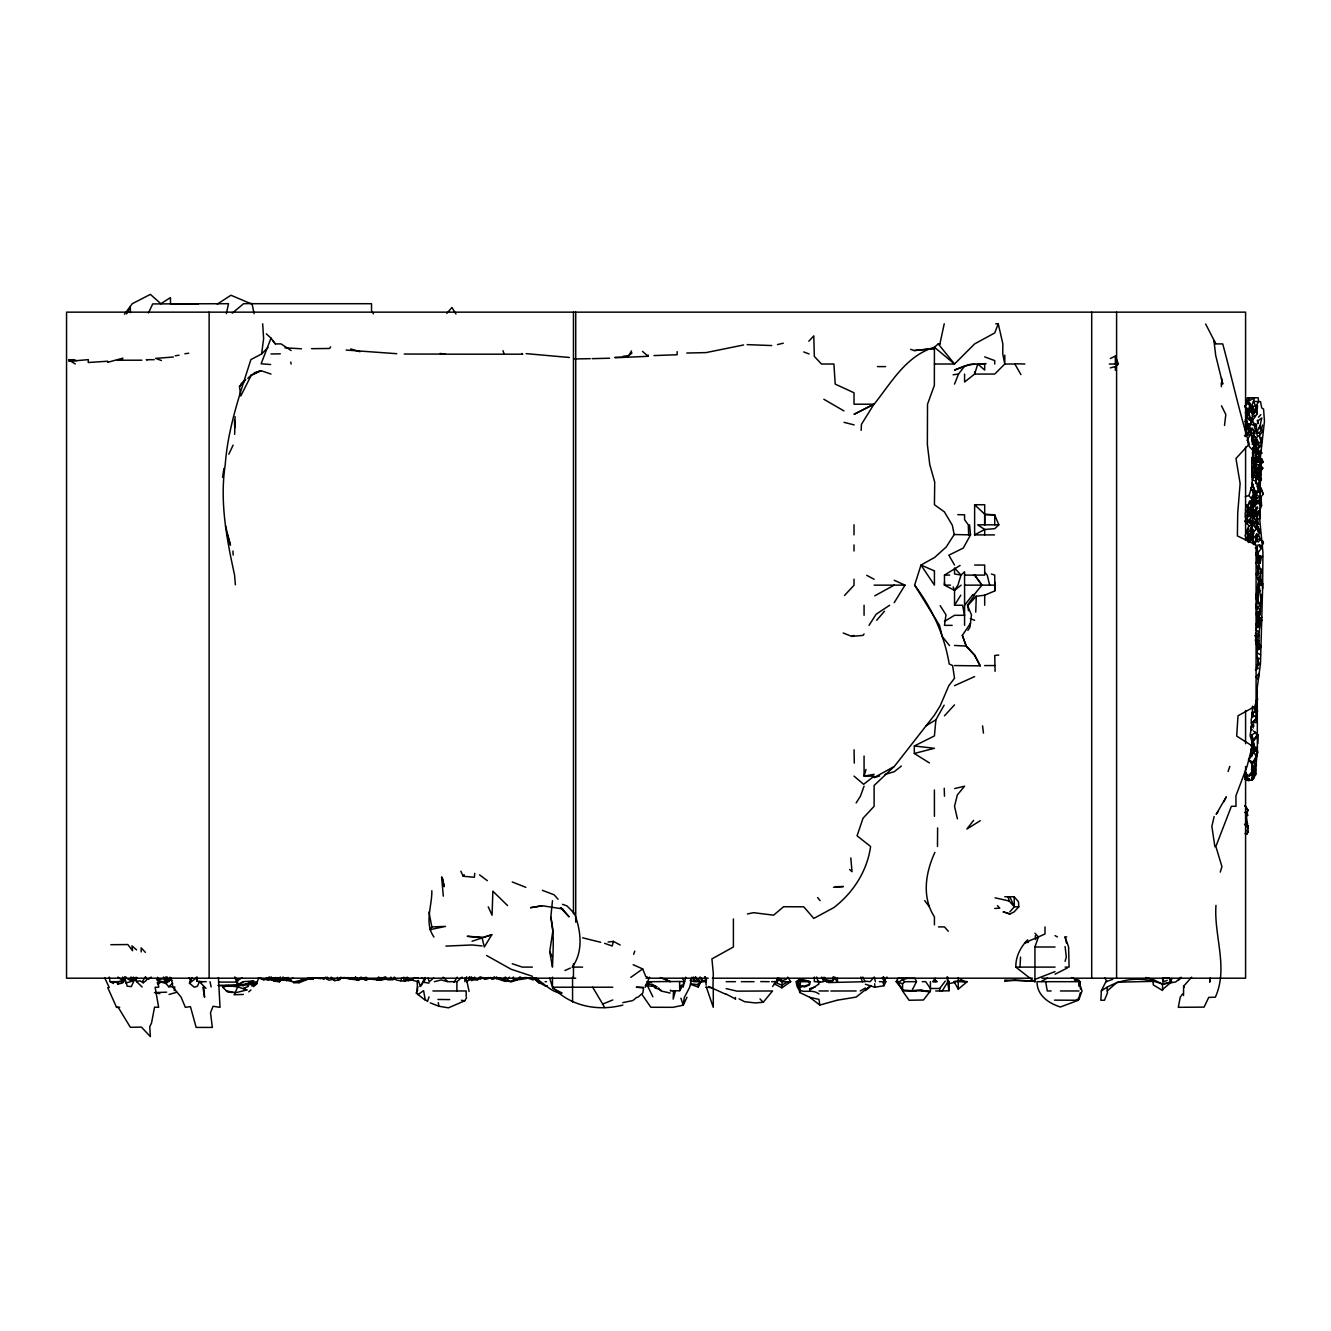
<?xml version="1.0" encoding="UTF-8"?>
<svg xmlns="http://www.w3.org/2000/svg" width="1331" height="1331" viewBox="0 0 1331 1331"><rect width="100%" height="100%" fill="white"/><g stroke="black" fill="none" stroke-linecap="round" stroke-linejoin="round"><path stroke-width="1.5" d="M431.826 890.722C432.192 906.062 424.04 923.132 433.973 937.057M1248.345 542.499L1248.062 532.583L1246.881 530.537L1248.877 525.728M1253.103 449.579L1254.334 451.325L1253.12 454.32L1254.684 440.045L1252.587 442.125L1252.355 444.521M122.652 981.679L122.652 977.037M940.418 343.897L938.222 343.897L934.429 347.258L934.345 385.424L927.524 404.208L927.358 444.421L929.753 464.519L934.711 482.121L934.429 504.732L944.378 511.869L952.331 525.246L954.177 534.53L946.241 546.991L934.628 557.439L921.002 565.043L914.613 585.141L939.52 625.354L942.248 636.534L949.552 645.618M1252.238 485.133L1252.005 466.482M1253.819 502.336L1254.634 499.591L1251.739 497.628L1253.586 497.045L1253.852 495.032L1256.165 498.476L1253.885 499.092L1251.622 504.499L1254.384 511.636L1252.854 516.478L1255.749 520.887L1256.797 520.637L1257.695 523.482L1256.897 518.458L1261.588 505.614L1261.039 496.929L1254.95 494.799L1254.551 497.994L1255.283 501.088L1257.03 502.586L1256.664 504.283L1254.95 494.799L1258.144 491.206L1257.08 483.469L1258.81 483.136L1259.775 479.709L1255.948 479.16L1255.965 475.383L1255.632 483.602L1255.948 479.16L1261.422 479.177L1260.524 481.057L1257.479 476.531L1260.407 470.043L1260.357 458.13L1264.45 421.195L1263.568 409.05L1261.738 408.001L1260.54 401.679L1253.469 401.413L1245.317 420.064M1183.542 995.505L1183.608 986.238L1191.644 977.17M937.473 846.499L937.623 827.932M1254.018 523.998L1252.055 523.798L1251.622 529.838L1253.636 533.215L1251.157 534.663L1252.038 538.939L1253.636 533.215L1253.07 530.636M1252.87 774.625L1255.316 767.638L1254.534 773.993M1255.482 500.539L1255.615 498.643L1261.039 496.929L1263.235 493.967L1260.274 488.81L1260.407 470.043L1262.786 468.163L1260.158 465.118L1255.649 464.536L1256.148 454.636M934.395 790.015L934.429 816.336M1104.913 977.969L1106.826 981.679L1105.845 981.679L1101.319 990.963L1100.87 1000.263L1104.431 1000.263L1107.442 992.976L1107.076 987.253M1255.615 766.024L1256.181 774.126L1252.005 779.999L1254.035 778.202M1255.749 520.887L1259.525 532.982L1256.381 538.905L1258.211 542.05L1260.374 539.354L1258.677 535.195M1252.122 764.593L1252.038 771.547L1249.193 775.906M1255.383 669.842L1257.928 668.478L1256.547 667.563L1258.294 662.073L1257.163 655.983M1248.179 832.424L1246.249 813.823L1248.179 810.446L1244.934 805.571L1248.179 810.446M1253.286 521.769L1252.072 520.92L1252.388 514.598L1251.04 509.207L1255.432 504.083M1252.138 473.32L1252.355 477.53L1252.504 474.385M234.655 434.372L235.105 416.719M1253.968 726.144L1252.671 722.151L1255.932 722.7L1256.348 718.474L1255.216 704.149M234.755 427.667L234.456 420.297M1250.208 403.293L1248.877 409.133L1251.855 411.163L1253.07 414.906L1251.889 412.909L1252.987 407.852L1247.463 401.679L1249.859 397.753L1258.161 397.786L1258.627 401.563L1255.782 406.404L1255.632 410.996L1253.819 413.741L1251.805 413.525M1253.336 442.191L1252.172 441.526L1251.157 432.093L1249.46 428.416L1247.962 427.916L1248.761 424.739L1252.338 422.16L1246.581 417.002L1247.713 426.519M1255.948 462.24L1258.277 461.707L1256.031 458.413L1259.692 457.498L1256.897 456.45L1255.383 454.121L1255.066 449.079L1257.229 442.907L1260.158 446.068L1255.466 450.81M1258.144 551.25L1256.83 561.333M1252.122 774.309L1252.804 770.35L1251.639 770.449L1251.622 768.686M968.402 610.696L968.07 605.256L976.288 596.255L984.69 595.19L994.739 590.964L994.739 575.092L991.379 574.01M1253.968 514.232L1252.987 506.396L1255.665 504.998L1255.432 503.101M1247.014 516.428L1247.979 511.736L1249.16 516.295L1250.308 514.681L1248.278 513.051L1250.341 508.192L1253.037 507.261L1251.839 508.924L1250.341 508.192L1248.345 510.805L1252.238 514.798L1250.025 518.691M1253.469 544.595L1252.92 535.045L1249.826 541.75M1262.437 425.005L1261.538 430.046L1259.043 433.041L1256.614 432.658L1256.397 424.456L1254.351 426.669L1257.629 436.418L1256.098 438.415L1258.843 448.031L1255.066 449.079L1254.517 451.625L1255.982 447.183M975.723 612.16L976.288 596.255M235.753 978.052L237.683 980.448L237.517 984.707L220.131 985.506M1257.695 523.482L1257.828 520.105M673.519 990.913L673.187 999.099L675.333 991.179M1258.377 593.742L1256.963 601.163L1255.865 596.97L1258.926 581.447M1256.098 629.979L1259.01 632.042L1255.15 635.702L1256.847 640.594L1255.715 643.555L1259.675 644.337L1261.073 646.567L1258.993 649.628L1259.01 632.042L1260.241 624.322L1257.778 620.479L1258.743 614.706L1256.913 612.51L1256.065 604.507L1257.695 603.043L1260.058 604.64L1256.863 609.382M1252.587 461.108L1252.654 450.128L1249.243 446.484L1247.563 441.892M1251.29 511.237L1251.223 512.568L1250.341 508.192L1251.29 511.237L1248.345 510.805M1257.961 450.427L1257.895 451.741L1256.863 450.943M861.157 430.346L861.456 424.323L874.084 404.025L854.02 414.324L874.118 404.208C891.454 382.546 905.929 355.793 934.429 347.258L954.527 364.012L974.625 343.897L994.739 332.933L998.25 323.799L995.738 323.799M1261.023 447.033L1260.989 437.167M1254.517 469.627L1252.77 458.679L1253.087 451.758M1260.507 570.833L1261.172 584.775M1019.979 967.105L1020.544 957.056M1260.274 509.54L1259.692 519.157L1262.936 552.348L1262.62 587.653L1260.49 663.47L1257.246 687.794L1257.379 749.403L1256.314 762.596L1253.752 771.082L1248.378 775.524L1245.467 776.306M1255.05 544.778L1252.87 539.288L1256.664 534.03L1255 544.412M781.713 979.633L777.97 977.936L777.221 979.183L782.096 981.746L781.863 987.835L774.126 983.742M201.563 982.594L201.63 981.679L196.921 981.313L196.572 977.237M1258.943 581.73L1258.061 577.987L1260.357 575.208L1257.412 595.173L1257.695 603.043L1256.065 604.507L1260.341 610.946L1260.058 615.038L1256.913 612.51L1260.341 610.946L1260.973 595.04M1247.862 828.697L1248.045 825.919L1246.099 824.837M197.221 977.037L196.921 981.313L197.171 979.366M1251.489 762.147L1251.989 767.022L1256.181 764.177L1255.083 767.704L1254.301 766.772L1252.854 768.536M1253.419 425.105L1253.519 423.857L1255.798 423.907M474.718 873.336L474.402 877.279L463.205 876.247L460.825 871.189M1254.834 747.473L1252.82 741.55L1256.847 735.378L1255.549 732.399L1251.872 735.011L1254.7 747.423L1252.338 750.168L1257.179 747.09L1256.348 751.449L1252.338 750.168L1254.834 747.473L1250.857 745.826L1252.454 743.48L1252.854 738.455L1251.805 743.33M1253.702 430.895L1254.767 433.806L1252.122 428.299L1249.143 429.231L1250.791 422.759L1256.78 414.407L1257.529 405.439M1252.687 504.599L1252.205 501.787M1257.845 450.593L1257.945 449.329L1256.93 449.828L1257.845 450.593L1257.945 449.329M1258.311 474.418L1258.926 468.828L1260.723 465.767L1259.742 462.123L1257.496 462.356L1257.745 458.313L1259.692 456.417L1260.141 450.311L1262.071 453.255M1252.421 457.182L1251.955 459.661L1253.719 460.909L1252.421 457.182L1251.639 462.805M944.128 705.197L935.893 719.772L934.429 735.927L914.314 745.976L914.314 753.462L929.404 762.929M994.739 590.964L995.006 582.296M1009.813 911.835L1014.338 906.81L1014.155 896.745L1004.789 896.745M1249.476 541.8L1251.523 526.777L1251.622 529.838M833.688 977.037L832.923 980.481L828.681 981.679L823.639 981.213L824.022 977.37L828.281 981.113L832.923 980.614L834.92 977.037M1256.081 478.162L1257.229 474.834L1255.615 471.706L1255.649 464.536L1257.728 464.369M1045.001 926.908L1045.001 933.946L1038.413 936.957L1034.936 947.007L1034.936 982.045L1015.819 967.105C1015.603 956.823 1020.444 947.007 1027.665 939.836M1210.095 978.185L1209.696 982.195L1210.095 978.418M1251.306 754.71L1251.523 752.647L1251.739 756.657M1259.975 466.848L1260.158 465.118L1257.529 467.996L1258.71 471.257M967.903 630.378L969.933 627.25L971.464 614.922L967.404 605.256L974.625 595.19L972.445 595.19L964.576 605.256M1253.087 432.309L1253.935 435.437L1252.438 442.574M1254.401 466.416L1255.682 465.867L1253.636 462.922L1254.817 457.764L1255.682 465.867L1254.052 475.633L1257.229 474.834M1259.841 493.668L1258.61 487.262L1257.196 486.614L1258.81 483.136M1245.084 777.237L1245.483 773.694L1245.949 776.855M1257.263 526.211L1256.996 528.54L1253.419 532.15L1251.805 526.66M658.396 987.885L661.074 991.013L670.142 993.042M1252.172 501.321L1253.137 493.551L1252.82 490.756L1250.807 488.194L1253.303 484.268L1252.754 485.948M1224.503 425.471L1225.818 414.54L1221.492 405.805M1252.404 744.112L1252.87 740.202M1248.545 541.002L1249.177 535.794M491.721 977.669L491.588 978.568L494.034 978.784L494.683 977.187M235.371 584.775L234.539 574.925C226.703 538.789 219.548 501.854 225.255 464.519C227.917 428.166 239.896 394.076 250.894 359.586L261.608 353.963L263.621 338.64L262.673 323.799M174.278 990.63L174.794 986.837M1255.932 438.498L1257.595 440.661L1255.848 437.433L1256.098 438.415M1253.153 519.14L1252.122 517.11L1255.948 515.247L1256.115 508.608L1257.496 506.812M1249.609 510.039L1253.253 497.145M252.408 983.16L251.975 986.121L257.266 983.326L253.522 986.654M1258.311 594.824L1257.346 600.381L1259.975 604.673L1257.645 600.198L1257.895 592.179L1260.008 590.598L1257.096 593.376L1258.394 595.057L1257.096 593.376L1257.762 586.522M366.225 977.253L365.775 980.215L360.352 977.486M550.818 917.126C554.495 933.68 553.047 950.434 552.465 967.105L549.72 951.565L552.847 931.001L550.818 917.126L552.465 900.704M222.56 477.347L223.907 468.512M1260.357 480.89L1259.858 476.016L1261.073 478.295L1259.425 481.772M327.143 977.037L326.91 978.584L323.433 977.986M378.62 976.904L378.154 979.882L368.254 978.951L365.093 977.403M1247.696 426.719L1248.095 429.264L1250.624 431.161L1249.46 428.416M1256.996 554.079L1256.847 548.622L1255.249 547.973M1260.274 488.81L1259.692 519.157L1256.897 518.458L1256.115 508.608L1254.534 510.339L1253.353 509.673M1256.78 414.407L1255.782 406.404L1253.469 401.413L1254.484 397.853L1247.463 401.679L1250.125 406.737L1246.315 414.024M1245.35 517.46L1245.45 512.585L1248.245 509.657L1246.548 505.048L1247.796 509.756M1256.98 477.812L1257.229 476.315M1261.106 594.508L1260.623 597.386L1258.943 586.139L1259.658 589.101M1257.662 627.517L1257.545 619.031L1258.76 617.301L1262.054 620.412L1257.512 623.707L1257.662 627.517L1260.241 624.322L1261.256 624.821L1257.778 620.479L1261.871 617.201L1258.81 618.116L1260.341 610.946M1253.22 435.636L1252.454 439.979L1253.236 436.651M958.27 977.586L958.27 989.149L967.204 981.679L958.27 980.764L954.044 981.679L958.27 989.149M1256.847 618.266L1258.144 611.362L1256.248 612.626L1257.728 613.425L1257.612 615.038L1255.798 614.506M1252.587 442.125L1254.334 445.685L1253.12 447.532M1252.571 416.304L1251.489 421.078L1248.877 419.282L1250.042 417.385L1248.794 412.46L1251.855 411.163M1252.937 496.463L1251.489 503.983L1252.022 507.494L1250.158 509.191M1256.614 432.658L1260.041 425.704L1261.805 417.917L1257.595 421.112L1257.878 423.707L1257.512 420.08L1257.595 421.112M425.255 1000.263L416.387 993.176L417.718 986.487M1256.664 534.03L1256.697 540.685L1256.264 537.042L1257.629 534.247M1251.972 778.485L1254.384 777.154L1253.985 776.073L1251.972 778.485L1255.249 772.596M1255.333 765.408L1255.582 770.183L1252.321 771.464L1253.203 767.155L1252.321 769.019M1079.291 986.304L1080.256 981.679L1074.333 979.999M1080.256 981.679L1037.015 981.679C1036.916 995.338 1048.662 1003.308 1060.408 1006.985L1078.31 1000.263L1080.356 992.627M1259.109 492.22L1254.201 491.322L1256.913 492.387L1255.116 492.703L1254.517 490.44L1256.614 495.748L1256.93 491.255L1253.586 490.274L1254.251 488.344L1251.756 485.249M1261.405 556.99L1259.675 555.826L1260.108 563.113L1260.39 560.484L1258.56 558.604L1259.675 555.826L1262.553 556.657L1261.405 556.99L1260.108 563.113L1258.078 562.248L1258.111 554.994L1256.847 554.262L1260.989 548.788L1259.642 544.812L1257.862 545.128L1256.897 550.335M1255.832 625.37L1256.198 623.657L1256.714 626.302M277.447 980.265L280.542 980.897L279.327 981.812L273.986 981.014L274.286 979.633L270.276 979.4L269.611 977.137M1247.846 539.038L1248.561 535.644L1251.805 532.35L1250.524 527.725M939.886 343.897L944.245 323.799M1260.374 475.15L1260.524 481.057L1257.612 479.143L1260.956 475.55L1261.073 470.924L1262.786 468.163L1259.292 464.952L1260.623 463.571M226.37 313.6L228.533 303.701L152.732 303.917L148.44 312.951M519.273 978.335L519.572 977.037L519.572 978.817L516.228 980.082L512.352 978.418L513.55 976.987M1249.01 431.943L1249.626 429.198L1248.212 427.384L1249.959 427.867L1247.962 427.916L1251.889 433.557L1249.01 431.943L1251.589 433.107M465.867 980.065L466.615 976.804M1254.484 444.504L1255.349 436.701M692.004 977.17L689.691 987.219L684.234 997.684L683.219 1005.155L673.087 1007.317L650.859 1007.268L642.324 994.956M952.181 625.37L944.478 625.354L945.992 614.839L940.185 605.638M1214.138 816.535L1211.859 826.385L1214.92 846.832M380.416 977.919L379.901 980.132L376.989 980.248L384.709 979.233L379.901 980.132L377.555 978.169M1250.807 523.266L1251.34 521.02L1250.807 523.266L1255.15 523.599L1255.798 522.401L1256.481 523.466L1256.897 521.852M1256.264 563.545L1257.496 556.624M1257.812 743.48L1258.111 734.812L1256.847 735.378M505.048 979.915L498.709 978.601L505.048 979.915L505.73 977.27M1249.227 410.347L1247.064 415.971M1252.454 743.48L1250.108 735.627L1251.756 724.247M620.146 944.993L613.408 941.383L612.193 946.008L604.607 943.33M167.257 977.154L166.358 980.498L170.551 979.766L170.002 977.187M1250.358 434.605L1251.256 431.327L1244.385 435.903L1250.358 434.605L1246.997 440.361M340.919 977.104L340.237 979.533L334.78 980.648L330.953 977.653M1256.348 718.474L1252.671 722.151L1256.348 718.474L1254.867 715.712L1252.471 716.993L1252.438 708.125M1065.099 961.315L1066.314 957.056L1065.099 946.541M865.999 769.434L864.069 776.123L874.118 776.123L863.636 784.308L854.02 776.123M1252.005 490.074L1253.935 493.019L1255.233 490.407L1255.566 492.304L1253.586 490.274L1254.251 488.344M1258.644 483.419L1258.61 487.262L1257.08 483.469L1258.71 483.985M1251.839 508.924L1252.837 502.868M1257.096 652.34L1258.061 647.099L1256.98 644.886M1246.132 776.256L1246.897 774.359L1245.3 772.329L1246.964 775.091M681.289 985.073L679.725 990.697L670.441 990.963L670.441 990.081M1220.261 872.104L1221.941 866.597L1215.869 846.499L1231.391 806.287L1235.983 806.287L1235.917 795.838L1247.147 766.074L1252.288 745.976L1236.682 736.093L1238.013 715.795L1256.081 705.763L1256.081 544.945L1237.397 535.911L1237.714 513.234L1240.126 483.552L1235.967 458.48L1249.193 444.088C1239.128 410.83 1231.757 377.355 1222.723 343.897L1215.869 343.897L1205.653 323.999M1248.644 507.926L1248.212 504.798L1252.754 500.656L1248.994 495.515L1251.706 486.863M1250.275 519.057L1249.609 521.136L1249.593 519.972L1251.34 522.867M270.592 364.528L261.126 363.779L271.008 338.141L266.316 333.848M1252.671 542.216L1251.556 539.238L1252.92 535.045M1250.691 728.323L1251.905 724.613L1253.32 727.974M1258.66 474.302L1257.479 474.302L1258.793 475.4L1258.045 476.149L1258.743 475.317L1256.68 473.47L1258.793 474.668L1259.242 472.505L1257.845 469.094L1257.13 472.755L1254.318 473.154M1260.374 499.192L1261.006 497.328L1259.875 496.596M1246.881 530.537L1245.217 535.628L1247.546 540.952M1256.497 575.325L1258.56 580.832L1257.911 585.44M1252.471 716.993L1253.719 711.985L1257.496 711.303L1256.048 702.884M429.048 996.886L427.501 1001.444L425.205 999.514L423.591 990.647L417.851 994.656M1248.212 504.798L1249.526 500.988L1252.754 500.656M226.12 990.83L235.803 992.693L246.867 989.948L237.8 986.903L234.056 994.756L243.34 994.457M633.656 954.327L634.771 951.133M1228.064 771.481L1229.827 766.423M133.416 977.037L131.935 980.348L129.989 979.866L134.631 980.015M864.069 786.188L860.408 796.237L856.149 802.926M1170.781 981.263L1171.829 978.401L1170.332 981.679L1169.2 977.969M1254.767 761.482L1257.945 752.181L1257.379 750.368L1254.201 763.012L1248.578 759.718L1253.869 752.048L1256.464 756.873L1252.854 761.798L1256.181 764.177M1247.313 426.802L1247.513 427.883L1245.816 426.353L1245.383 423.391L1247.696 424.339L1246.864 422.077L1244.685 421.594M1254.434 417.102L1255.1 415.355L1253.985 416.27M685.748 977.17L683.136 987.219M934.911 852.339C925.511 872.637 921.618 897.127 934.429 916.859L934.429 924.895M394.226 977.037L396.305 980.082L400.664 980.797L401.696 978.052M1256.148 703.167L1257.695 699.025M482.953 977.603L477.596 979.716L472.072 979.965L469.327 977.07M1255.466 633.09L1257.579 636.251L1259.259 635.17L1256.497 639.429L1259.026 641.076L1255.715 643.555L1258.061 647.099L1261.073 646.567M1249.06 515.446L1244.768 521.336L1247.629 523.05L1248.861 519.855L1251.805 525.129L1250.541 525.662M1260.174 458.513L1260.989 464.303L1263.052 462.123L1262.204 459.461L1259.825 458.696L1262.204 459.461L1260.108 464.702L1261.056 463.72M954.527 384.11L958.503 374.061L964.792 365.892L974.625 364.012M1250.641 428.815L1247.763 433.573L1246.099 430.429L1247.363 427.268M1257.296 474.967L1257.845 473.57L1256.68 473.47M1252.355 477.53L1251.756 463.737L1253.569 463.82M416.387 993.176L417.551 990.281L417.169 981.296L418.367 980.381L420.33 986.454L425.255 979.566L421.544 977.736M1252.987 457.182L1251.955 459.661L1253.037 460.759M1259.475 586.089L1258.094 589.433L1257.263 587.004M1078.975 999.265L1082.036 990.963L1078.959 981.679M1246.814 824.188L1246.432 825.403L1247.663 826.85L1248.045 825.919M1256.031 458.413L1257.845 457.731L1259.193 454.67M389.916 979.466L394.226 978.668L385.458 979.2L389.916 979.466L390.931 977.087M645.219 987.219L649.578 977.17M1260.79 573.777L1261.172 568.786M836.999 1000.263L819.829 1005.038L809.714 997.318L799.748 992.51L800.43 981.679M1255.948 473.47L1255.033 470.009L1254.284 471.473L1252.305 469.976L1254.052 475.633L1251.706 473.187L1253.486 477.396L1252.488 479.692L1254.451 480.807M1252.122 415.771L1252.604 414.673M1252.321 771.464L1252.804 770.35M420.33 986.454L425.255 977.453M865.433 984.225L874.717 987.236L884 985.739L885.83 981.679L884 980.648L883.019 977.037L884 981.679L885.83 981.679M1252.82 741.55L1258.111 734.812M1262.686 540.769L1263.418 543.031L1260.806 548.721L1259.642 544.812M217.901 985.389L233.391 986.238L252.624 984.324L257.182 981.729L259.013 977.769M1260.956 475.55L1259.559 472.056L1257.479 476.531L1261.422 479.177L1260.457 480.541L1259.775 479.709M474.568 977.12L474.967 979.1L471.374 977.237L468.429 980.115L469.643 977.037L470.825 978.418L477.596 979.716M199.633 981.446L197.337 986.321L194.226 987.219L189.468 983.176L192.013 977.852M1224.021 801.628L1226.3 796.803L1216.185 814.289L1218.414 811.161M126.029 977.037L122.652 982.96L117.827 984.125L116.529 981.679L110.14 981.679L109.258 977.037M228.816 454.204L233.125 445.12M1256.531 764.66L1255.083 767.704L1254.418 763.878M166.741 978.235L156.625 979.782L164.162 982.295L166.708 977.037L166.358 980.498L165.942 979.3M686.996 997.268L683.219 1005.155L680.906 998.233M690.872 984.474L698.293 987.053L700.921 981.679L693.651 981.679L698.293 978.934M690.556 981.446L693.651 981.13L695.714 977.037M1245.001 833.456L1246.798 834.221L1248.212 831.409M271.008 374.061L260.959 370.667L251.376 375.009L240.795 395.989L239.497 386.572L245.719 379.618M117.827 984.125L118.359 983.077M916.493 981.679L911.851 990.73L902.568 990.031L896.196 981.679L897.926 978.352L914.996 978.401L916.493 981.679L904.714 981.712L902.568 983.725L902.568 990.031L898.575 983.359M126.695 313.9L130.288 307.028L130.455 312.652M400.664 980.797L404.973 981.263L407.17 977.054M1182.544 993.974L1180.214 997.268L1178.318 1007.317L1204.089 1007.118L1208.731 997.385L1215.336 997.202C1228.629 967.853 1213.805 935.909 1215.968 905.379M682.321 978.335L684.55 981.679L679.725 990.697L679.592 981.496L646.866 981.712M1250.508 431.294L1252.122 428.299L1254.75 431.394M243.34 981.679L238.698 985.273L252.624 982.76L253.655 980.864L243.34 981.679L237.517 984.707L234.788 976.854M1253.353 713.033L1251.256 719.056L1251.207 723.814M150.47 977.836L148.107 979.3L146.077 978.618L145.462 976.904M969.584 524.83L970.532 534.879L963.295 548.056L948.853 555.193L954.527 565.043M695.497 977.037L699.357 981.762L706.029 980.348M228.366 985.489L222.693 987.253L227.717 992.011L232.476 992.477M164.229 979.167L163.48 977.037M532.866 977.586L538.323 979.666L539.438 983.176L532.866 977.586C543.464 980.964 550.036 992.909 562.115 993.026L552.714 988.234M623.024 356.342L628.864 355.527L631.51 350.885M278.079 979.782L279.327 981.812L278.795 979.932L280.492 977.037M572.13 967.271C583.61 951.748 580.965 930.585 574.476 913.515L567.006 905.929L562.514 904.315M463.205 876.247L464.153 874.633M1251.373 754.943L1251.29 752.398L1254.7 747.423L1256.348 751.449M430.246 1002.859L438.797 1006.219L448.397 1007.833L464.685 1000.845L466.565 997.734M454.021 982.295L457.165 977.17M491.821 934.695L484.301 947.007L482.088 937.756L467.248 936.292L483.286 937.357L491.821 934.695L472.039 941.25M519.572 978.817L520.637 977.037M894.216 602.66L904.997 585.141L894.216 580.266M330.654 346.842L329.639 348.472L311.537 348.672M944.478 621.411L954.527 615.305L964.576 615.305L962.579 605.256L954.527 605.256L960.799 595.19M935.743 990.963L942.182 990.963L947.971 981.679L947.655 977.037M1255.948 515.247L1256.564 511.886L1259.076 510.721L1256.231 513.916M869.027 625.354L876.131 614.223L889.64 605.256M954.527 605.256L954.527 590.382L957.921 585.141L961.015 575.092L964.576 571.781L964.576 625.354M897.926 981.147L896.196 981.679L902.568 983.725M1258.228 443.323L1261.256 441.942L1259.176 435.819L1260.44 433.889M881.987 978.069L884.882 980.182L886.945 977.054M145.229 977.17L142.916 980.648L143.232 982.794L146.427 980.315M431.843 926.908L430.013 929.654L445.486 926.409L431.843 926.908L428.981 912.084M1258.494 456.35L1259.958 454.17L1255.732 446.517L1256.131 439.779L1259.01 442.674M1257.895 592.179L1256.314 594.574M954.527 665.567L980.198 665.849L974.625 655.501L966.239 646.084L962.313 635.403L970.582 623.158M1253.869 752.048L1248.578 759.718L1252.172 764.21M1256.547 667.563L1258.86 664.468L1258.294 662.073M1257.545 575.242L1258.76 573.861L1256.813 565.409L1260.49 570.001L1258.078 562.248L1260.39 560.484L1259.675 555.826M496.979 977.353L506.545 981.363L509.457 977.154M1254.834 426.685L1256.397 424.456M481.572 977.037L480.441 978.651L480.108 977.037M1256.348 573.844L1258.477 570.849L1256.348 573.844L1257.728 575.341M974.625 534.879L984.69 529.472L994.739 528.673L998.832 524.83L994.739 514.864L984.69 514.165L984.69 524.83L984.69 504.732L974.625 504.732L974.625 534.879L994.473 534.912M864.069 633.955L863.02 635.403L851.69 636.384L843.205 632.99M124.515 314.232L132.285 303.701L150.386 294.384L160.835 303.701L170.484 297.612L170.484 303.701L198.286 304.167M935.061 980.481L935.743 981.679L935.061 978.401L932.682 981.679L937.24 981.679L935.061 980.481L933.746 981.679M470.825 977.686L469.327 979.716L468.978 978.951M473.287 978.684L471.823 980.648L468.612 978.401M939.703 990.963L939.703 988.484L945.293 981.113M1259.176 435.819L1263.335 430.362M1257.396 439.862L1255.682 442.108L1254.168 441.892M914.613 585.141C932.166 608.4 944.411 635.17 949.219 664.003L952.613 665.567L954.527 678.244L948.82 685.665L940.218 705.763L934.362 715.213L894.632 766.074L874.118 785.473L874.118 806.287L863.004 818.266L857.064 835.801L870.607 846.499C867.147 871.056 853.287 892.668 833.805 907.609L813.807 918.423L803.758 906.81L783.61 906.727L773.594 915.162L753.496 912.683L747.456 913.964M973.61 820.362L966.872 829.063L980.232 820.728M929.254 992.477L923.415 999.997L909.056 1000.263L902.568 990.963L901.786 987.436M772.579 986.471L776.356 981.679L777.221 978.335L777.221 981.679M1260.723 465.767L1258.361 468.745L1258.893 472.605M1251.889 523.449L1250.508 521.586L1256.214 528.889L1253.902 522.817L1256.913 522.734L1254.601 518.241L1252.122 517.11M271.225 977.154L269.012 979.932L264.237 979.067L269.012 979.932L268.879 977.037M700.772 981.679L698.293 984.724L690.872 983.792M964.576 575.092L974.741 575.158L981.929 585.141L974.625 594.092L972.445 595.19M739.088 998.866L744.561 1001.694L755.359 1002.925L763.229 1002.276L772.546 990.963L737.075 991.162L726.16 988.6M1248.062 532.583L1249.393 534.064L1246.332 532.184L1248.062 532.583L1249.177 531.235L1248.561 528.274M1255.183 500.389L1251.622 504.499L1254.983 503.451M1250.807 488.194L1252.554 486.131L1252.221 482.754M876.696 620.263L884.466 611.262M1260.923 585.623L1262.587 583.677L1261.106 579.95M446.767 313.417L451.941 307.494L455.967 314.016M1014.155 896.745L1018.498 901.769L1018.781 906.81L1014.172 911.835L1009.813 914.031L1003.075 911.935L1004.789 911.835M1258.494 417.219L1260.84 414.64M327.725 977.686L325.796 978.152M944.478 715.812L954.493 704.881M797.801 981.679L800.43 978.851L809.714 981.546L809.714 984.474L800.43 987.186L797.801 981.679L809.814 981.679M844.536 595.439L854.036 585.224L854.02 579.135M808.815 341.235L813.807 335.878L814.322 356.392L821.46 364.012L833.905 364.012L835.219 384.11L854.02 392.778L854.02 404.208L874.118 404.208M505.098 977.187L502.935 979.516L500.29 977.936M1255.798 470.575L1256.946 469.344L1257.13 472.755M1255.383 454.121L1258.427 450.544L1258.277 452.74L1255.383 454.121L1257.928 454.37M1256.115 637.815L1257.579 636.251L1255.15 635.702L1256.214 634.687M1248.877 419.282L1249.659 420.33L1248.794 412.46M240.861 384.11L245.07 379.801M261.608 353.963L267.997 347.458M466.732 981.895L471.374 977.237M1248.678 430.146L1249.626 429.198M1252.055 523.798L1253.419 524.647L1253.186 522.035L1253.902 522.817L1252.721 520.471M239.497 386.572L243.656 382.463M247.799 378.353L251.376 375.009M690.173 980.465L692.503 978.185M1256.281 509.706L1257.911 508.109M164.162 982.295L166.491 980.049M837.565 1000.147L856.149 997.085L870.724 985.506M403.143 978.202L404.973 981.263L407.585 978.767M1178.601 980.132L1181.113 977.819M1107.226 990.963L1117.191 982.195L1152.796 981.363M434.405 981.679L441.177 979.932L447.615 981.679L456.899 981.679L462.14 977.104M637.882 997.268L642.923 992.893L643.572 987.386L636.268 987.219L642.923 987.768M433.69 977.969L429.264 981.796L427.983 978.035M248.731 991.845L250.943 989.948M159.787 981.679L165.992 983.526L168.688 986.72L172.747 983.243M1110.337 367.872L1115.361 366.524L1118.373 364.012L1115.361 356.092L1110.337 358.521M1162.545 989.465L1171.829 981.679L1162.545 984.175C1141.931 975.856 1119.221 978.069 1101.319 990.963M271.158 978.668L270.276 979.4L273.271 979.716M232.226 313.168L243.606 303.701L252.008 303.551L254.105 313.667M622.825 1002.642L632.874 1000.546L636.817 997.268M824.022 977.37L826.651 981.679L828.198 980.398L832.923 980.481L832.923 977.037M122.635 979.549L125.43 977.237M1256.048 627.783L1260.241 624.322M628.864 355.527L632.009 352.948M157.84 984.474L160.502 982.278L157.075 982.844M1248.378 413.342L1244.668 406.155L1248.861 402.711M1252.388 514.598L1255.116 512.385M865.433 990.613L871.223 985.922M901.32 766.074L894.216 771.73L885.082 774.392M960.084 565.459L944.478 575.092L944.478 585.141L954.527 590.382L961.148 585.141M815.171 986.986L809.714 988.634L809.714 990.064L818.998 983.992L816.552 977.037M396.754 353.697L346.193 350.053M195.99 978.218L189.468 983.176L190.599 981.197L189.052 977.736M323.117 979.017L325.513 977.204M818.998 993.991C810.063 986.837 797.402 998.1 796.254 981.679L799.449 979.3M466.649 981.613L465.867 978.085M1261.588 505.614L1258.128 503.301L1260.956 503.351L1259.958 501.937L1258.128 503.301L1255.615 498.643L1257.629 500.988L1260.158 499.208M1250.841 537.608L1252.155 536.643M148.107 979.3L151.185 977.07M358.804 979.134L358.022 979.699L357.091 978.368M341.185 977.919L337.858 980.331L337.442 977.303M899.007 982.078L902.568 979.5L907.21 978.318M1248.212 413.076L1250.658 411.312M1244.535 824.488L1247.197 822.575L1246.482 822.125M630.794 977.37L642.673 968.918L645.768 976.488L647.631 977.17M1257.629 500.988L1259.958 501.937M1076.23 1000.263L1078.975 998.333M781.863 987.835L790.681 981.679L787.769 977.12M1260.756 479.776L1259.425 479.942M359.869 977.819L356.841 979.866L355.527 977.037L356.841 979.866L364.045 978.318M1245.184 777.404L1249.293 779.484L1245.184 777.404L1247.53 776.239M217.286 304.134L230.962 295.249L250.91 303.701L371.532 303.701L371.532 310.572L373.445 313.8M1252.987 533.515L1251.157 534.663L1252.371 535.96M925.827 725.877L935.893 719.772M237.683 980.448L241.926 977.902M283.021 976.971L285.566 980.098L289.992 979.683L292.936 977.919M1246.099 430.429L1248.844 428.832M652.955 985.472L655.102 987.802L656.998 986.687M790.681 981.679L787.719 981.812L781.863 985.223L775.324 982.394M222.693 987.253L226.037 985.339M860.225 990.963L865.433 988.001M382.613 979.017L385.89 977.154M1041.341 981.479L1047.564 978.002M894.216 766.54L874.118 777.587L879.591 775.99M874.75 595.839L894.216 585.141M299.059 982.711L299.059 981.679L294.417 981.679L293.502 982.777L299.059 982.711L308.343 979.05L313.434 978.535M1055.05 974.192L1067.329 968.003M536.543 978.202L533.099 979.915L525.728 977.37M250.577 375.608L260.959 370.667L254.254 372.83M1245.184 825.054L1247.746 823.839M1167.254 980.298L1164.209 981.679L1162.545 978.235L1168.102 978.218M1248.911 402.178L1246.215 403.409L1247.33 397.786L1249.859 397.753M954.527 685.665L974.625 676.581M564.976 970.515L570.35 968.086M1250.874 730.386L1252.338 729.721M1105.845 981.679L1112.716 979.383M1255.998 503.018L1257.03 502.586M349.487 977.686L354.761 978.751L357.091 977.736M1254.334 451.325L1252.521 452.956L1253.186 455.185M851.69 636.384L854.02 635.403M246.035 984.091L253.655 980.864M1252.072 779.899L1248.378 780.731L1244.901 779.018L1248.029 777.72M394.974 978.817L392.462 979.849L384.043 979.034M592.661 987.219L602.71 1004.056L612.776 999.964M964.792 365.892L954.527 370.068L969.866 364.345L986.038 363.629M646.267 983.925L651.874 981.679M404.973 981.263L410.547 979.084M786.505 979.134L781.813 980.947L777.221 979.183M1255.882 553.097L1258.028 552.265M1034.936 979.366L1055.05 971.597M323.25 977.686L320.405 978.767L318.725 977.686M1254.101 513.516L1256.298 512.685M511.653 981.23L514.248 980.232M449.662 999.581L437.916 999.448M122.951 358.139L107.645 362.331L107.645 361.217L88.229 362.498L88.312 359.62L69.012 361.366L68.763 359.952L72.739 359.686M339.255 978.951L342.516 977.736M369.669 978.784L365.775 980.215L361.117 977.104M411.745 979.283L407.768 980.697L411.578 980.115M1245.284 412.46L1247.663 411.628M826.651 981.679L828.198 980.398M418.134 977.603L410.464 978.851L403.509 977.353M1250.741 522.318L1249.543 522.734L1251.805 525.129M1246.415 780.016L1248.877 779.167M1251.123 754.011L1252.305 753.629M524.73 977.536L511.037 981.929L505.597 980.381M339.821 978.185L345.927 977.703L352.748 979.383L357.091 978.002M271.374 977.353L263.738 979.749L258.38 977.869M1245.25 496.663L1248.994 495.515M169.07 994.473L176.807 992.244M1249.01 775.823L1252.172 774.941M125.796 983.01L134.032 980.714L131.32 986.604L127.177 986.204L124.565 976.954M743.58 344.979L706.079 352.599L686.779 353.031M1244.601 776.256L1246.498 775.74M300.39 980.514L308.343 979.05M307.644 978.451L295.482 981.662M914.314 753.462L934.429 748.305L914.314 745.976M510.971 980.997L514.748 980.049M777.504 344.596L783.293 343.198M271.624 977.819L263.738 979.749L260.277 977.936M954.66 788.568L964.576 786.188L957.338 794.956L954.527 806.287L957.405 818.815M545.444 986.304L547.457 985.838M283.886 978.501L288.361 977.47M164.428 981.679L169.07 980.648L165.992 983.526L169.07 978.418L168.871 981.679L168.688 978.584M252.624 982.76L257.182 981.729M287.063 978.901L281.024 980.248L279.244 977.536M302.07 980.032L308.343 978.634M134.464 978.119L136.577 981.546L139.955 980.797L143.232 982.794M364.261 978.601L360.867 979.35L353.796 977.636M1262.204 459.461L1260.174 459.894L1263.052 462.123L1261.954 461.84M1249.127 514.931L1251.855 516.644L1248.644 512.119M948.853 983.659L954.51 982.478M1254.135 738.672L1257.313 738.006M311.138 977.736L307.178 978.535L313.118 979.4L312.968 977.636L319.307 978.468M118.01 981.679L122.652 980.814L118.01 977.037M1259.093 555.476L1255.782 555.127M874.118 774.309L864.069 776.123L864.069 756.025M334.713 979.134L328.857 980.148L326.844 979.1M340.57 978.135L344.479 977.453M519.539 979.649L530.786 977.753M542.366 905.745L530.62 907.675L542.366 905.745L562.514 908.907L569.102 916.859L560.484 907.642L562.514 908.907M1145.825 977.486L1153.262 979.566L1162.545 984.175L1175.689 982.012L1181.113 977.237M484.234 979.167L494.084 977.553M622.825 1005.088C598.085 1011.444 570.683 1006.569 552.714 987.219L552.465 986.837M110.822 944.694L127.809 944.544L132.584 950.733L131.935 945.875L136.577 949.901M166.658 992.177L154.496 992.61M406.554 979.716L409.798 979.233M1253.486 500.922L1254.767 500.722M818.998 982.378L823.506 981.712M1258.86 664.468L1256.58 664.801L1257.928 668.478M175.21 355.776L179.069 355.227M408.135 978.601L406.82 978.784L418.15 981.762M953.112 374.776L958.503 374.061M1250.757 514.981L1252.238 514.798L1252.305 510.023M1257.196 620.995L1262.054 620.412L1257.545 619.031M478.511 978.285L483.469 977.703M608.067 942.015L613.408 941.383M484.734 977.719L480.807 978.584L479.992 977.137M1028.48 942.298L1024.887 942.714L1038.413 936.957L1034.936 933.214M998.766 655.035L994.739 655.501L995.089 671.323M910.67 349.354L914.314 350.552L934.429 348.373M485.432 977.969L489.176 977.586M914.314 350.552L934.429 348.556M440.128 353.447L445.186 354.079L404.225 354.046M828.281 982.577L865.433 981.679M615.105 357.773L648.164 356.309L648.164 355.061M777.72 981.563L771.581 981.679M833.505 887.328L843.405 886.546L835.186 886.696M994.739 908.474L999.764 908.141L997.435 905.629M646.267 984.541L651.874 984.158L656.349 986.637L645.252 985.606M1255.782 406.404L1251.939 406.121L1250.624 409.133L1252.438 409.133M141.885 360.202L117.294 360.235L122.768 360.102M173.363 357.024L155.611 358.372L161.434 360.535M218.434 982.095L235.82 982.078M170.934 979.283L166.758 979.45L165.377 977.037M942.182 990.963L948.986 990.73L948.986 981.097M609.565 358.222L592.179 358.655M521.952 353.447L522.684 354.196L444.072 354.179M273.471 979.333L270.443 979.366L275.683 981.363L275.517 979.5L278.795 979.932M271.008 353.963L280.342 353.846M107.744 987.635L116.546 1007.334L119.707 1007.284M771.714 345.561L747.157 344.629M922.233 981.679L925.644 981.646L930.419 988.5L939.703 988.484M614.989 357.29L626.419 357.19M1065.149 967.138L1069.092 967.105L1068.61 947.007L1065.099 936.957L1066.73 936.957M1248.877 409.133L1252.637 409.116M154.196 359.669L146.26 359.703L147.175 359.886M1253.486 477.396L1255.549 477.38M830.843 991.013L856.149 990.963M116.546 1007.334L118.209 1007.317L130.371 1027.316L141.419 1027.099L150.386 1036.616L149.754 1026.733L151.518 1023.09L154.562 1007.134L158.639 1007.317L155.128 987.286L158.705 987.219L157.59 977.27M814.356 977.037L814.356 981.679L819.896 981.679L818.998 981.679M273.171 341.235L275.317 343.897L281.057 343.897L291.106 350.535M934.429 364.012L954.527 364.012L938.222 343.897M1109.322 364.012L1118.373 364.012M877.478 366.607L885.614 366.607M1256.93 449.828L1257.845 449.828M984.69 514.781L994.124 514.781M998.832 524.83L977.653 524.83L984.69 529.472L984.69 534.879M970.532 534.879L954.177 534.53M974.625 565.043L984.69 565.043L984.69 575.092L973.543 575.092M944.478 575.092L949.652 575.092M874.118 585.141L904.997 585.141M944.478 585.141L950.484 585.141M964.576 585.141L994.739 585.141M954.527 645.452L966.239 646.084L974.741 655.002L980.198 665.849M984.69 665.567L994.739 665.567M1008.149 896.745L1009.148 900.987L1014.338 906.81L1018.781 906.81M938.438 926.908L944.478 926.908L948.288 931.251M1034.936 947.007L1055.05 947.007M532.35 967.105L522.301 967.105L512.252 963.744M574.576 967.105L582.612 967.105M1015.819 967.105L1055.05 967.105M575.724 978.202L66.55 978.202L66.55 312.153L1245.583 312.153L1245.583 436.651M646.117 978.202L708.242 978.202M712.384 978.202L1032.49 978.202M1041.907 978.202L1245.583 978.202L1245.583 766.556M116.529 981.679L123.833 981.679L123.001 978.651M206.205 981.679L199.367 981.679L205.972 988.334M545.094 981.679L546.542 981.679M705.863 981.679L699.357 981.762L698.659 978.618M726.16 981.679L735.444 981.679M741.334 981.679L754.011 981.679M796.254 981.679L797.519 981.679L799.748 992.51M879.358 981.679L882.786 981.679L884 985.739M948.986 981.679L948.986 990.73L946.907 977.037M954.044 981.679L967.204 981.679M552.714 987.219L612.776 987.219M705.863 987.219L712.95 987.768L713.316 973.51L711.919 958.886L733.398 947.007L733.398 918.939M432.908 990.963L466.183 990.963L466.183 996.653M818.998 990.963L828.281 990.963M902.568 990.963L916.044 990.963M1051.124 990.963L1047.264 990.963L1045.667 981.679M1060.408 990.963L1078.975 990.963M1078.31 1000.263L1054.518 1000.147M340.536 978.252L344.064 978.252M924.862 990.963L921.135 989.798L911.851 990.73L930.419 990.963L930.419 981.679M782.096 981.746L787.719 981.812M75.318 363.945L68.763 359.952L74.719 360.036M760.7 981.579L769.185 981.679M979.516 364.029L984.69 364.112L984.69 370.068L977.786 364.012L974.625 374.061L964.576 382.014L964.576 374.061M957.788 514.648L964.576 514.781L964.576 519.672L968.286 524.83L968.669 534.879M168.688 986.72L172.764 986.803M1014.971 363.762L1024.887 364.012M1252.854 516.478L1256.813 516.594M188.719 353.231L184.859 353.747M1244.901 779.018L1249.726 779.201M679.592 981.496L684.55 981.679M526.111 353.63L569.385 357.473M1251.556 539.238L1252.87 539.288M1255.965 477.263L1259.442 477.446M445.902 946.091L472.039 944.977L482.088 945.942M509.939 981.13L503.051 979.533M116.446 981.879L113.351 981.679L113.484 983.509L110.14 981.679M479.36 978.135L487.229 978.601M526.527 978.052L529.888 978.285M324.631 978.967L320.854 977.986M68.763 359.952L76.699 360.551M574.559 358.937L590.249 358.671M1009.148 900.987L995.072 897.826M284.95 347.824L301.471 348.789M1251.123 424.589L1254.717 424.888L1252.188 420.064M1257.146 412.227L1252.404 410.697L1253.819 413.741M1259.675 496.796L1261.039 496.929M383.578 979.1L388.669 979.533M653.954 355.577L677.13 354.745L677.13 351.617M921.634 990.946L930.419 991.928M651.874 985.888L655.784 986.321M354.761 978.318L356.741 978.535M228 985.606L237.8 986.903M385.907 979.084L388.768 979.25M341.867 977.653L359.154 980.282M1255.283 463.171L1253.636 462.922L1257.529 467.996M1257.579 475.333L1257.479 474.302M423.108 982.228L429.048 983.127M1255.566 461.258L1258.277 461.707L1257.745 458.313M285.566 980.098L294.9 982.095M958.436 980.764L963.311 981.596M600.714 942.298L582.612 937.806M461.424 1000.263L464.685 1000.845M1252.438 776.788L1254.384 777.154M273.171 977.753L286.947 980.514L283.42 978.784M1244.651 812.459L1247.33 813.025L1247.646 815.537L1246.548 815.188L1246.482 811.394M273.82 977.686L279.144 978.817M1245.467 777.504L1249.293 779.484M409.848 978.984L413.276 979.732M1259.026 641.076L1256.847 640.594L1255.865 638.081M809.714 997.318L818.998 999.398L819.829 1005.038M1252.987 506.396L1255.848 507.044M1259.775 497.777L1261.006 497.328M155.943 992.793L159.787 993.675M1259.309 457.881L1260.357 458.13M844.02 422.326L854.153 424.905M127.976 979.317L131.935 980.348L130.987 976.921M275.6 977.503L286.947 980.514L283.32 979.117M266.4 977.786L275.7 980.265L274.086 977.936M1248.062 534.796L1252.488 536.726M474.967 979.1L470.825 977.886L472.072 979.965M379.485 977.52L384.942 978.817L384.193 976.987M350.768 348.938L359.952 351.717M346.958 977.503L352.748 979.383M512.252 881.954L525.861 887.328M532.35 976.255L511.171 969.284L486.53 955.475M505.098 981.413L494.683 977.886M984.69 356.891L994.739 360.601L994.739 364.012M1245.816 426.353L1247.796 427.085M803.741 351.95L809.048 353.963M351.683 977.586L354.761 978.751M1251.04 509.207L1254.651 510.572M542.399 890.339L554.079 894.781L558.088 899.24M1257.329 523.699L1259.026 524.347M1071.555 977.536L1078.975 980.381L1080.522 989.116M726.16 994.44L708.624 986.487M238.598 984.058L243.34 985.888M660.342 977.57L670.441 981.679L664.102 978.701M655.102 987.802L661.158 990.264M970.282 618.549L974.625 620.329M1249.177 531.235L1251.805 532.35M1006.469 912.567L1009.813 914.031M633.157 964.709L642.673 968.918M1252.072 520.92L1254.534 522.018M1260.024 658.712L1257.479 658.08L1258.976 664.236M1245.3 510.006L1248.212 511.32M1258.993 477.796L1261.073 478.295L1259.708 478.827L1259.941 480.325M246.867 989.948L243.34 988.284L248.215 986.471L247.982 983.975M1150.167 980.115L1153.262 981.679L1153.262 979.566M801.794 985.606L804.506 987.003L809.032 985.056L809.714 981.679L800.43 980.598L800.43 978.851M843.954 410.913L823.856 399.267M539.604 982.877L545.743 986.071M726.16 994.074L735.444 998.949M1250.957 528.756L1253.636 530.154M866.714 575.325L874.118 579.268M1257.612 530.354L1258.727 530.953M1055.05 935.61L1057.446 936.957M1253.719 749.07L1251.855 748.005L1250.741 749.286L1251.29 752.398M1260.557 654.819L1257.063 652.806L1257.08 654.935M1259.442 458.114L1261.372 459.228M1249.543 526.128L1245.65 522.684M1259.742 532.932L1258.061 531.884L1257.329 525.312M1253.902 522.817L1255.15 523.599M959.784 978.618L964.942 981.879M1253.436 731.035L1255.549 732.399M1258.91 452.374L1256.714 448.913M1254.634 499.591L1251.739 497.628L1252.454 496.014L1254.634 499.591L1252.621 497.511M1255.865 596.97L1258.194 598.667L1257.545 595.855M1250.042 417.385L1251.922 418.783M479.543 874.866L487.346 880.673M1255.798 513.101L1257.03 514.065L1256.564 511.886M1256.115 500.855L1257.346 501.82M272.106 979.516L273.986 981.014M137.392 978.302L136.095 977.237L136.577 981.546M1258.843 452.507L1257.928 451.741L1258.876 452.79M169.32 978.651L171.732 980.681M962.313 635.403L966.239 646.084M331.186 977.154L334.78 980.648M1257.063 431.344L1259.043 433.041M1253.519 423.857L1254.717 424.888M1252.122 740.485L1252.987 741.234M642.524 351.417L648.164 356.309M818.681 981.696L817.617 980.747L818.382 981.679M1251.805 506.362L1252.854 507.593M1244.668 406.155L1248.528 409.582M1259.059 427.85L1261.538 430.046L1260.041 425.704M1255.682 493.169L1256.58 493.984M849.627 869.509L852.023 871.705L850.808 857.913M974.625 504.732L984.69 514.165M1257.712 471.041L1259.242 472.505M289.992 979.683L292.005 981.629M534.263 978.185L539.438 983.176L538.323 979.666M443.123 977.17L447.532 981.446M136.993 982.012L142.134 987.003M507.577 905.579L492.869 891.188L492.071 915.212L488.244 906.81M1254.95 494.799L1256.963 497.944M1255.283 709.074L1257.496 711.303M1259.825 487.396L1257.845 484.817M759.984 998.932L763.229 1002.276M902.568 979.5L904.714 981.712M145.395 952.364L141.186 947.872L141.202 951.915M834.021 977.886L837.565 981.679L837.249 977.952M503.95 978.568L506.545 981.363M984.69 572.28L987.219 575.092L989.682 585.141M702.934 980.548L699.856 977.037L702.402 981.513M385.391 977.17L387.254 979.366M1252.987 407.852L1255.632 410.996M1263.418 543.031L1260.374 539.354L1256.381 538.905L1256.264 537.042M817.583 897.543L820.112 900.621M1246.249 813.823L1247.646 815.537M1183.608 986.238L1184.39 987.219M490.324 977.436L491.172 978.535M1245.749 830.028L1246.398 830.86M1260.091 530.537L1257.562 526.377M271.008 338.141L275.317 343.897M924.729 900.621L929.337 906.81M974.625 575.092L981.929 585.141M1246.864 422.077L1248.761 424.739M1257.845 487.146L1258.793 488.544M1253.403 444.304L1254.334 445.685M1253.852 495.032L1254.95 496.713M704.581 977.037L706.578 980.132M1257.512 558.338L1258.527 565.076M491.721 978.867L494.051 978.568L494.034 977.037M1253.935 435.437L1254.767 436.768M282.488 978.352L283.503 979.999M1252.554 486.131L1254.018 489.176M1020.944 374.61L1014.838 364.012L1004.789 364.012L994.739 374.061L974.625 374.061L974.625 371.831M1258.128 470.026L1257.878 468.911L1257.911 470.658M1252.604 448.015L1253.203 449.079M821.493 977.037L823.639 981.213M602.71 1004.056L604.54 1007.6M1251.756 712.384L1252.172 715.695M549.72 951.565L552.465 957.056M1252.82 490.756L1253.935 493.019M1260.956 503.351L1259.742 501.454M647.199 985.156L652.872 996.786M1215.453 343.681L1213.905 340.437L1215.719 355.543L1222.74 384.11L1221.492 378.087M1255.2 712.335L1254.251 706.595M1014.338 906.81L1009.796 896.711M104.583 977.653L109.258 987.502M862.871 977.037L864.767 981.097L870.075 981.679L874.301 977.037L875.449 981.762M1258.56 580.832L1260.158 584.409M1248.561 535.644L1249.975 538.988M953.146 586.888L954.527 590.382M883.584 976.838L884.882 980.182M1261.006 487.728L1263.235 493.967M1255.482 457.748L1254.967 455.501M1251.523 434.505L1252.854 440.195M1253.752 771.082L1254.9 774.359M502.985 350.685L504.166 354.096M706.362 987.219L713.283 1007.317L713.283 989.232M1246.498 833.289L1246.798 834.221M860.858 977.037L862.305 981.679M1251.556 505.963L1252.022 507.494M549.686 978.085L552.465 987.219L552.465 977.187M227.401 534.879L230.463 545.144L225.505 525.961M1259.559 472.056L1260.274 474.568M145.628 977.037L146.077 978.618M1255.732 700.489L1256.081 707.793M441.975 877.146L444.205 886.696L442.641 878.66M998.25 323.799L1002.859 343.897L1002.759 353.963L1004.789 364.012L1004.789 355.161M1248.728 427.451L1249.227 429.647M1251.872 735.011L1253.17 740.785M1065.099 936.957L1066.447 942.98M210.048 981.696L211.163 987.02M466.981 981.38L469.061 991.495M1247.23 824.771L1247.663 826.85M1255.066 449.079L1255.782 452.773M1255.299 639.828L1255.715 642.008M171.233 977.769L172.93 987.219L181.132 997.169L185.342 1007.317L190.433 1006.635L196.156 1027.416L212.328 1027.432L210.514 1012.691L213.06 1006.286L220.031 1007.317L218.417 977.553M290.774 362.049L291.106 364.012M705.097 977.037L706.012 982.411M1247.097 825.436L1247.613 828.614M202.928 987.203L204.558 997.268L203.826 987.352M1255.2 463.903L1255.815 468.146M1256.031 538.489L1256.514 541.817M1252.172 776.256L1252.421 778.169M438.332 1002.626L438.797 1006.219M443.323 896.162L441.609 877.112M982.577 725.894L983.459 733.115M1258.228 569.086L1258.76 573.861M1252.587 459.212L1252.82 461.358M275.401 978.551L275.683 981.363M1252.172 439.047L1252.371 441.177M1256.847 648.413L1257.03 650.526M705.447 977.17L706.179 985.206M1162.545 978.235L1162.945 982.894M1035.302 935.726L1035.535 939.536M1221.226 383.078L1221.442 386.689M1247.347 518.375L1247.629 523.05M1251.855 763.994L1252.055 767.737M232.942 551.017L233.158 555.077M1252.471 706.129L1252.604 709.34M1257.096 686.513L1257.362 692.752M1255.948 479.16L1256.031 481.057M1253.053 466.283L1253.153 468.945M944.245 788.218L944.478 796.237M1153.178 980.947L1153.262 984.89L1162.545 990.48L1162.545 984.175M854.069 749.786L854.302 763.112M464.818 978.252L464.885 981.679M1248.212 427.384L1248.245 429.297M944.478 582.712L944.511 585.141M1249.06 537.807L1249.11 541.501M1262.587 583.677L1262.653 588.668M1253.569 495.415L1253.586 497.045M1259.692 456.417L1259.692 457.498M1245.583 447.016L1245.583 540.386M1245.583 710.538L1245.583 743.73M1116.593 312.153L1116.593 978.202M1115.361 356.092L1115.361 364.012M1115.361 366.524L1115.361 370.301M1091.703 312.153L1091.703 978.202M1078.975 980.381L1078.975 985.789M994.739 514.864L994.739 524.83M984.69 595.19L984.69 605.256M935.061 978.401L935.061 981.679M884 980.648L884 981.679M874.717 983.759L874.717 987.236M864.069 605.256L864.069 615.305M854.02 524.83L854.02 534.879M854.02 544.945L854.02 550.967M735.444 997.501L735.444 999.132M698.293 983.476L698.293 987.053M693.651 977.037L693.651 981.13M575.724 312.153L575.724 922.183M573.461 312.153L573.461 913.881M573.461 963.677L573.461 978.202M572.563 977.17L572.563 1001.993M496.363 977.037L496.363 978.801M456.899 981.679L456.899 990.963M209.117 312.153L209.117 978.202M164.428 980.465L164.428 981.463M934.429 570.916L934.429 585.141L921.002 565.043L934.429 570.916M1258.86 673.536L1258.194 679.326L1255.998 677.13L1258.86 673.536M277.547 977.603L276.149 980.914L277.68 977.62M1014.838 980.098L1004.789 981.38L1004.789 980.115L1034.936 981.163L1014.838 980.098M961.015 575.092L954.527 573.944L954.527 568.004L961.015 575.092"/></g></svg>
